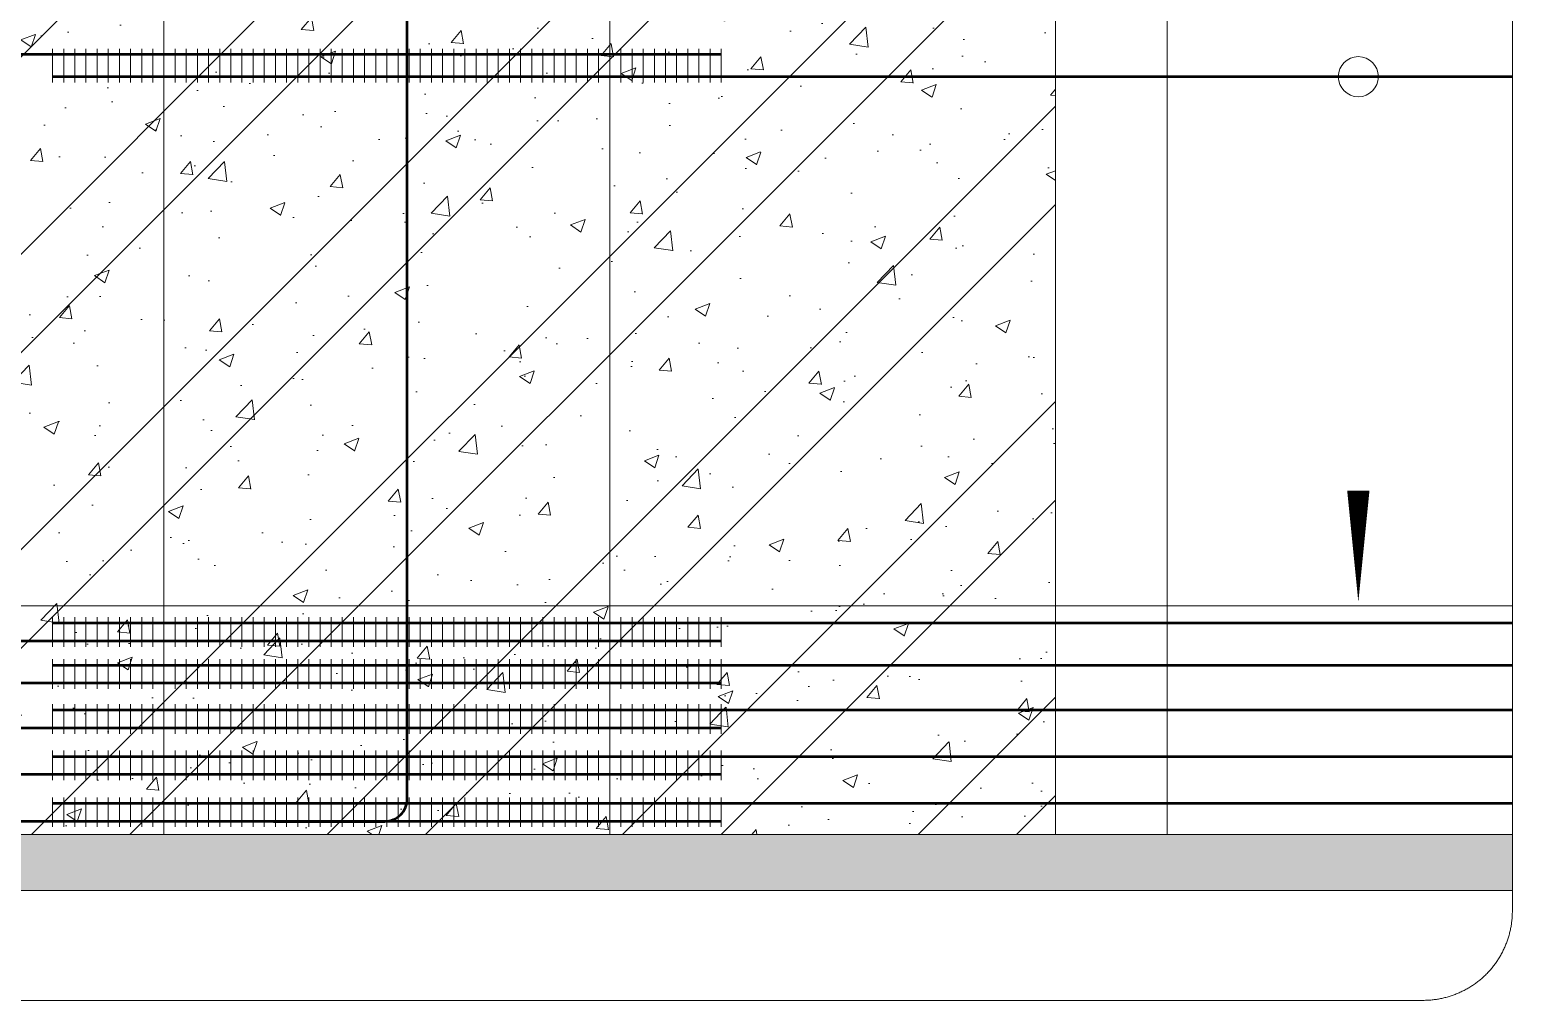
# Model space of a CAD drawing. Header units: millimetres. Extents: x -88960 to 836140, y 175458 to 320791.
# Drawn here: x 171450 to 175213, y 195743 to 198206 of the extents above; entities that cross this region are included whole.
import ezdxf

# ---------------------------------------------------------------- set-up
doc = ezdxf.new("R2010")
doc.units = ezdxf.units.MM
doc.header["$LTSCALE"] = 1000
doc.linetypes.add('HIDDEN', pattern=[0.375, 0.25, -0.125])
for name, color, linetype, lineweight in [('CTHEP', 4, 'CONTINUOUS', 50), ('DBAO', 2, 'CONTINUOUS', 13), ('DGIONG', 4, 'CONTINUOUS', 13), ('DMo', 9, 'HIDDEN', 9), ('DPhu', 1, 'CONTINUOUS', 9), ('HATCH', 253, 'CONTINUOUS', 5)]:
    doc.layers.add(name, color=color, linetype=linetype, lineweight=lineweight)

msp = doc.modelspace()

# ---------------------------------------------------------------- hatches: boundary and pattern name
at = {"layer": 'HATCH'}
h = msp.add_hatch(dxfattribs=at)
h.set_pattern_fill('AR-CONC', color=256, scale=53.037, style=0)
h.set_pattern_definition([(50, (-85627.37, 161097.65), (380.4133, -33.28185), [39.77775, -437.55525]), (355, (-85627.37, 161097.65), (-73.58954, 398.94014), [31.8222, -350.0442]), (100.4514, (-85595.67, 161094.88), (306.824, 365.65805), [33.8059, -371.86474]), (46.1842, (-85627.37, 161203.72), (566.0326, -87.7863), [59.6666, -656.3329]), (96.6356, (-85580.2, 161196.4), (495.7171, 516.6429), [50.7088, -557.797]), (351.1842, (-85627.4, 161203.7), (495.7167, 516.6433), [47.7333, -525.0663]), (21, (-85574.34, 161177.2), (316.5816, -213.53698), [39.77775, -437.55525]), (326, (-85574.34, 161177.2), (129.04715, 384.59783), [31.8222, -350.0442]), (71.4514, (-85547.95, 161159.4), (445.6289, 171.0605), [33.8059, -371.86474]), (37.5, (-85627.37, 161097.65), (6.44922, 176.55691), [0, -345.80124, 0, -355.3479, 0, -351.37012]), (7.5, (-85627.37, 161097.65), (139.52419, 209.18414), [0, -202.60134, 0, -337.84569, 0, -133.91843]), (327.5, (-85745.65, 161097.65), (283.123405, -11.96243), [0, -132.5925, 0, -413.6886, 0, -548.93295]), (317.5, (-85798.68, 161097.65), (309.30445, 53.09268), [0, -172.37025, 0, -274.73166, 0, -389.82195])])
edge = h.paths.add_edge_path(flags=16)
edge.add_arc((172165.5117, 200941.19935), 212.148, 0, 360)
h.paths.add_polyline_path([(174053.96521, 203603.30083), (170659.59721, 203603.30083), (170659.59721, 196163.10115), (174053.96521, 196163.10115)])
h = msp.add_hatch(dxfattribs=at)
h.set_pattern_fill('ANSI32', color=256, scale=1414.32, style=0)
h.set_pattern_definition([(45, (-85627.37, 161097.65), (-375.0282, 375.0282), []), (45, (-85377.35, 161097.65), (-375.0282, 375.0282), [])])
edge = h.paths.add_edge_path(flags=16)
edge.add_arc((172165.5117, 200941.19935), 212.148, 0, 360)
h.paths.add_polyline_path([(174053.96521, 203603.30083), (170659.59721, 203603.30083), (170659.59721, 196163.10115), (174053.96521, 196163.10115)])
h = msp.add_hatch(dxfattribs=at)
h.set_pattern_fill('AR-CONC', color=256, scale=21.2148, style=0)
h.set_pattern_definition([(50, (-85627.37, 177981.67), (152.165313, -13.31274), [15.9111, -175.0221]), (355, (-85627.37, 177981.67), (-29.43582, 159.57606), [12.72888, -140.01768]), (100.4514, (-85614.7, 177980.56), (122.72961, 146.26322), [13.52235, -148.7459]), (46.1842, (-85627.37, 178024.1), (226.41305, -35.11453), [23.86665, -262.53315]), (96.6356, (-85608.5, 178021.17), (198.28682, 206.65716), [20.28353, -223.1188]), (351.1842, (-85627.37, 178024.1), (198.28666, 206.65731), [19.09332, -210.02652]), (21, (-85606.16, 178013.49), (126.63264, -85.41479), [15.9111, -175.0221]), (326, (-85606.16, 178013.49), (51.61886, 153.83913), [12.72888, -140.01768]), (71.4514, (-85595.6, 178006.37), (178.25155, 68.4242), [13.52235, -148.7459]), (37.5, (-85627.373, 177981.665), (2.579689, 70.622765), [0, -138.320496, 0, -142.13916, 0, -140.54805]), (7.5, (-85627.37, 177981.665), (55.809676, 83.673656), [0, -81.040536, 0, -135.138276, 0, -53.56737]), (327.5, (-85674.68, 177981.665), (113.249362, -4.784971), [0, -53.037, 0, -165.47544, 0, -219.57318]), (317.5, (-85695.9, 177981.67), (123.72178, 21.23707), [0, -68.9481, 0, -109.892664, 0, -155.92878])])
h.paths.add_polyline_path([(175213.42475, 196021.66915), (175213.42475, 196163.10115), (169500.13767, 196163.10115), (169500.13767, 196021.66915)])

# ---------------------------------------------------------------- linework, layer by layer
at = {"layer": 'CTHEP'}
for p, q in [((173205.37321, 198143.1813), (169500.13767, 198143.1813)), ((175213.42475, 198086.6085), (171508.18921, 198086.6085)), ((175213.42475, 196699.71506), (171508.18921, 196699.71506)), ((173205.37321, 196654.45682), (169500.13767, 196654.45682)), ((175213.42475, 196592.46392), (171508.18921, 196592.46392)), ((173205.37321, 196547.20568), (169500.13767, 196547.20568)), ((175213.42475, 196478.54409), (171508.18921, 196478.54409)), ((173205.37321, 196433.28585), (169500.13767, 196433.28585)), ((175213.42475, 196360.87267), (171508.18921, 196360.87267)), ((173205.37321, 196315.61443), (169500.13767, 196315.61443)), ((175213.42475, 196242.07447), (171508.18921, 196242.07447)), ((173205.37321, 196196.81623), (169500.13767, 196196.81623))]:
    msp.add_line(p, q, dxfattribs=at)
msp.add_lwpolyline([(172068.7237, 196196.81623), (172351.5877, 196196.81623, 0.4142135624), (172408.1605, 196253.38903), (172408.1605, 203504.08993, 0.4142135624), (172351.5877, 203560.66273), (172068.7237, 203560.66273)], format="xyb", dxfattribs=at)
at = {"layer": 'DBAO', "ltscale": 40}
for p, q in [((171791.05321, 203603.30083), (171791.05321, 196163.10115)), ((172922.81571, 196163.10115), (172922.81571, 203603.30083)), ((174337.13571, 196163.10115), (174337.13571, 203603.30083))]:
    msp.add_line(p, q, dxfattribs=at)
at = {"layer": 'DBAO'}
for p, q in [((169500.13767, 196163.10115), (175213.42475, 196163.10115)), ((169500.13767, 196021.66915), (175213.42475, 196021.66915))]:
    msp.add_line(p, q, dxfattribs=at)
at = {"layer": 'DGIONG'}
for points in [[(174822.5067, 198086.6085, 0, 0, 0), (174822.5067, 199554.70948, 0, 56.5728, 0), (174822.5067, 199271.84548, 56.5728, 56.5728, 0)], [(174822.5067, 198086.6085, 0, 0, 0), (174822.5067, 196753.35578, 0, 56.5728, 0), (174822.5067, 197036.21978, 56.5728, 56.5728, 0)]]:
    msp.add_lwpolyline(points, format="xyseb", dxfattribs=at)
msp.add_lwpolyline([(174873.42222, 198086.6085, 1), (174771.59118, 198086.6085, 1)], format="xyb", close=True, dxfattribs=at)
at = {"layer": 'DMo', "ltscale": 200}
for p, q in [((174053.96521, 196163.10115), (174053.96521, 203603.30083)), ((169500.13767, 196743.68861), (175213.42475, 196743.68861))]:
    msp.add_line(p, q, dxfattribs=at)
at = {"layer": 'DPhu', "linetype": 'HIDDEN', "ltscale": 800}
msp.add_lwpolyline([(169726.42887, 203944.79204), (174987.13355, 203944.79204, -0.4142135624), (175213.42475, 203718.50084), (175213.42475, 195968.82784, -0.4142135624), (174987.13355, 195742.53664), (169726.42887, 195742.53664, -0.4142135624), (169500.13767, 195968.82784), (169500.13767, 203718.50084, -0.4142135624)], format="xyb", close=True, dxfattribs=at)
at = {"layer": 'HATCH'}
for p, q in [((171508.18921, 198072.2568), (171508.18921, 198157.2646)), ((171536.47561, 198072.2568), (171536.47561, 198157.2646)), ((171564.76201, 198072.2568), (171564.76201, 198157.2646)), ((171593.04841, 198072.2568), (171593.04841, 198157.2646)), ((171621.33481, 198072.2568), (171621.33481, 198157.2646)), ((171649.62121, 198072.2568), (171649.62121, 198157.2646)), ((171677.90761, 198072.2568), (171677.90761, 198157.2646)), ((171706.19401, 198072.2568), (171706.19401, 198157.2646)), ((171734.48041, 198072.2568), (171734.48041, 198157.2646)), ((171762.76681, 198072.2568), (171762.76681, 198157.2646)), ((171791.05321, 198072.2568), (171791.05321, 198157.2646)), ((171819.33961, 198072.2568), (171819.33961, 198157.2646)), ((171847.62601, 198072.2568), (171847.62601, 198157.2646)), ((171875.91241, 198072.2568), (171875.91241, 198157.2646)), ((171904.19881, 198072.2568), (171904.19881, 198157.2646)), ((171932.48521, 198072.2568), (171932.48521, 198157.2646)), ((171960.77161, 198072.2568), (171960.77161, 198157.2646)), ((171989.05801, 198072.2568), (171989.05801, 198157.2646)), ((172017.34441, 198072.2568), (172017.34441, 198157.2646)), ((172045.63081, 198072.2568), (172045.63081, 198157.2646)), ((172073.91721, 198072.2568), (172073.91721, 198157.2646)), ((172102.20361, 198072.2568), (172102.20361, 198157.2646)), ((172130.49001, 198072.2568), (172130.49001, 198157.2646)), ((172158.77641, 198072.2568), (172158.77641, 198157.2646)), ((172187.06281, 198072.2568), (172187.06281, 198157.2646)), ((172215.34921, 198072.2568), (172215.34921, 198157.2646)), ((172243.63561, 198072.2568), (172243.63561, 198157.2646)), ((172271.92201, 198072.2568), (172271.92201, 198157.2646)), ((172300.20841, 198072.2568), (172300.20841, 198157.2646)), ((172328.49481, 198072.2568), (172328.49481, 198157.2646)), ((172356.78121, 198072.2568), (172356.78121, 198157.2646)), ((172385.06761, 198072.2568), (172385.06761, 198157.2646)), ((172413.35401, 198072.2568), (172413.35401, 198157.2646)), ((172441.64041, 198072.2568), (172441.64041, 198157.2646)), ((172469.92681, 198072.2568), (172469.92681, 198157.2646)), ((172498.21321, 198072.2568), (172498.21321, 198157.2646)), ((172526.49961, 198072.2568), (172526.49961, 198157.2646)), ((172554.78601, 198072.2568), (172554.78601, 198157.2646)), ((172583.07241, 198072.2568), (172583.07241, 198157.2646)), ((172611.35881, 198072.2568), (172611.35881, 198157.2646)), ((172639.64521, 198072.2568), (172639.64521, 198157.2646)), ((172667.93161, 198072.2568), (172667.93161, 198157.2646)), ((172696.21801, 198072.2568), (172696.21801, 198157.2646)), ((172724.50441, 198072.2568), (172724.50441, 198157.2646)), ((172752.79081, 198072.2568), (172752.79081, 198157.2646)), ((172781.07721, 198072.2568), (172781.07721, 198157.2646)), ((172809.36361, 198072.2568), (172809.36361, 198157.2646)), ((172837.65001, 198072.2568), (172837.65001, 198157.2646)), ((172865.93641, 198072.2568), (172865.93641, 198157.2646)), ((172894.22281, 198072.2568), (172894.22281, 198157.2646)), ((172922.50921, 198072.2568), (172922.50921, 198157.2646)), ((172950.79561, 198072.2568), (172950.79561, 198157.2646)), ((172979.08201, 198072.2568), (172979.08201, 198157.2646)), ((173007.36841, 198072.2568), (173007.36841, 198157.2646)), ((173035.65481, 198072.2568), (173035.65481, 198157.2646)), ((173063.94121, 198072.2568), (173063.94121, 198157.2646)), ((173092.22761, 198072.2568), (173092.22761, 198157.2646)), ((173120.51401, 198072.2568), (173120.51401, 198157.2646)), ((173148.80041, 198072.2568), (173148.80041, 198157.2646)), ((173177.08681, 198072.2568), (173177.08681, 198157.2646)), ((173205.37321, 198072.2568), (173205.37321, 198157.2646)), ((171508.18921, 196715.34695), (171508.18921, 196640.10512)), ((171536.47561, 196715.34695), (171536.47561, 196640.10512)), ((171564.76201, 196715.34695), (171564.76201, 196640.10512)), ((171593.04841, 196715.34695), (171593.04841, 196640.10512)), ((171621.33481, 196715.34695), (171621.33481, 196640.10512)), ((171649.62121, 196715.34695), (171649.62121, 196640.10512)), ((171677.90761, 196715.34695), (171677.90761, 196640.10512)), ((171706.19401, 196715.34695), (171706.19401, 196640.10512)), ((171734.48041, 196715.34695), (171734.48041, 196640.10512)), ((171762.76681, 196715.34695), (171762.76681, 196640.10512)), ((171791.05321, 196715.34695), (171791.05321, 196640.10512)), ((171819.33961, 196715.34695), (171819.33961, 196640.10512)), ((171847.62601, 196715.34695), (171847.62601, 196640.10512)), ((171875.91241, 196715.34695), (171875.91241, 196640.10512)), ((171904.19881, 196715.34695), (171904.19881, 196640.10512)), ((171932.48521, 196715.34695), (171932.48521, 196640.10512)), ((171960.77161, 196715.34695), (171960.77161, 196640.10512)), ((171989.05801, 196715.34695), (171989.05801, 196640.10512)), ((172017.34441, 196715.34695), (172017.34441, 196640.10512)), ((172045.63081, 196715.34695), (172045.63081, 196640.10512)), ((172073.91721, 196715.34695), (172073.91721, 196640.10512)), ((172102.20361, 196715.34695), (172102.20361, 196640.10512)), ((172130.49001, 196715.34695), (172130.49001, 196640.10512)), ((172158.77641, 196715.34695), (172158.77641, 196640.10512)), ((172187.06281, 196715.34695), (172187.06281, 196640.10512)), ((172215.34921, 196715.34695), (172215.34921, 196640.10512)), ((172243.63561, 196715.34695), (172243.63561, 196640.10512)), ((172271.92201, 196715.34695), (172271.92201, 196640.10512)), ((172300.20841, 196715.34695), (172300.20841, 196640.10512)), ((172328.49481, 196715.34695), (172328.49481, 196640.10512)), ((172356.78121, 196715.34695), (172356.78121, 196640.10512)), ((172385.06761, 196715.34695), (172385.06761, 196640.10512)), ((172413.35401, 196715.34695), (172413.35401, 196640.10512)), ((172441.64041, 196715.34695), (172441.64041, 196640.10512)), ((172469.92681, 196715.34695), (172469.92681, 196640.10512)), ((172498.21321, 196715.34695), (172498.21321, 196640.10512)), ((172526.49961, 196715.34695), (172526.49961, 196640.10512)), ((172554.78601, 196715.34695), (172554.78601, 196640.10512)), ((172583.07241, 196715.34695), (172583.07241, 196640.10512)), ((172611.35881, 196715.34695), (172611.35881, 196640.10512)), ((172639.64521, 196715.34695), (172639.64521, 196640.10512)), ((172667.93161, 196715.34695), (172667.93161, 196640.10512)), ((172696.21801, 196715.34695), (172696.21801, 196640.10512)), ((172724.50441, 196715.34695), (172724.50441, 196640.10512)), ((172752.79081, 196715.34695), (172752.79081, 196640.10512)), ((172781.07721, 196715.34695), (172781.07721, 196640.10512)), ((172809.36361, 196715.34695), (172809.36361, 196640.10512)), ((172837.65001, 196715.34695), (172837.65001, 196640.10512)), ((172865.93641, 196715.34695), (172865.93641, 196640.10512)), ((172894.22281, 196715.34695), (172894.22281, 196640.10512)), ((172922.50921, 196715.34695), (172922.50921, 196640.10512)), ((172950.79561, 196715.34695), (172950.79561, 196640.10512)), ((172979.08201, 196715.34695), (172979.08201, 196640.10512)), ((173007.36841, 196715.34695), (173007.36841, 196640.10512)), ((173035.65481, 196715.34695), (173035.65481, 196640.10512)), ((173063.94121, 196715.34695), (173063.94121, 196640.10512)), ((173092.22761, 196715.34695), (173092.22761, 196640.10512)), ((173120.51401, 196715.34695), (173120.51401, 196640.10512)), ((173148.80041, 196715.34695), (173148.80041, 196640.10512)), ((173177.08681, 196715.34695), (173177.08681, 196640.10512)), ((173205.37321, 196715.34695), (173205.37321, 196640.10512)), ((171508.18921, 196608.0958), (171508.18921, 196532.85398)), ((171536.47561, 196608.0958), (171536.47561, 196532.85398)), ((171564.76201, 196608.0958), (171564.76201, 196532.85398)), ((171593.04841, 196608.0958), (171593.04841, 196532.85398)), ((171621.33481, 196608.0958), (171621.33481, 196532.85398)), ((171649.62121, 196608.0958), (171649.62121, 196532.85398)), ((171677.90761, 196608.0958), (171677.90761, 196532.85398)), ((171706.19401, 196608.0958), (171706.19401, 196532.85398)), ((171734.48041, 196608.0958), (171734.48041, 196532.85398)), ((171762.76681, 196608.0958), (171762.76681, 196532.85398)), ((171791.05321, 196608.0958), (171791.05321, 196532.85398)), ((171819.33961, 196608.0958), (171819.33961, 196532.85398)), ((171847.62601, 196608.0958), (171847.62601, 196532.85398)), ((171875.91241, 196608.0958), (171875.91241, 196532.85398)), ((171904.19881, 196608.0958), (171904.19881, 196532.85398)), ((171932.48521, 196608.0958), (171932.48521, 196532.85398)), ((171960.77161, 196608.0958), (171960.77161, 196532.85398)), ((171989.05801, 196608.0958), (171989.05801, 196532.85398)), ((172017.34441, 196608.0958), (172017.34441, 196532.85398)), ((172045.63081, 196608.0958), (172045.63081, 196532.85398)), ((172073.91721, 196608.0958), (172073.91721, 196532.85398)), ((172102.20361, 196608.0958), (172102.20361, 196532.85398)), ((172130.49001, 196608.0958), (172130.49001, 196532.85398)), ((172158.77641, 196608.0958), (172158.77641, 196532.85398)), ((172187.06281, 196608.0958), (172187.06281, 196532.85398)), ((172215.34921, 196608.0958), (172215.34921, 196532.85398)), ((172243.63561, 196608.0958), (172243.63561, 196532.85398)), ((172271.92201, 196608.0958), (172271.92201, 196532.85398)), ((172300.20841, 196608.0958), (172300.20841, 196532.85398)), ((172328.49481, 196608.0958), (172328.49481, 196532.85398)), ((172356.78121, 196608.0958), (172356.78121, 196532.85398)), ((172385.06761, 196608.0958), (172385.06761, 196532.85398)), ((172413.35401, 196608.0958), (172413.35401, 196532.85398)), ((172441.64041, 196608.0958), (172441.64041, 196532.85398)), ((172469.92681, 196608.0958), (172469.92681, 196532.85398)), ((172498.21321, 196608.0958), (172498.21321, 196532.85398)), ((172526.49961, 196608.0958), (172526.49961, 196532.85398)), ((172554.78601, 196608.0958), (172554.78601, 196532.85398)), ((172583.07241, 196608.0958), (172583.07241, 196532.85398)), ((172611.35881, 196608.0958), (172611.35881, 196532.85398)), ((172639.64521, 196608.0958), (172639.64521, 196532.85398)), ((172667.93161, 196608.0958), (172667.93161, 196532.85398)), ((172696.21801, 196608.0958), (172696.21801, 196532.85398)), ((172724.50441, 196608.0958), (172724.50441, 196532.85398)), ((172752.79081, 196608.0958), (172752.79081, 196532.85398)), ((172781.07721, 196608.0958), (172781.07721, 196532.85398)), ((172809.36361, 196608.0958), (172809.36361, 196532.85398)), ((172837.65001, 196608.0958), (172837.65001, 196532.85398)), ((172865.93641, 196608.0958), (172865.93641, 196532.85398)), ((172894.22281, 196608.0958), (172894.22281, 196532.85398)), ((172922.50921, 196608.0958), (172922.50921, 196532.85398)), ((172950.79561, 196608.0958), (172950.79561, 196532.85398)), ((172979.08201, 196608.0958), (172979.08201, 196532.85398)), ((173007.36841, 196608.0958), (173007.36841, 196532.85398)), ((173035.65481, 196608.0958), (173035.65481, 196532.85398)), ((173063.94121, 196608.0958), (173063.94121, 196532.85398)), ((173092.22761, 196608.0958), (173092.22761, 196532.85398)), ((173120.51401, 196608.0958), (173120.51401, 196532.85398)), ((173148.80041, 196608.0958), (173148.80041, 196532.85398)), ((173177.08681, 196608.0958), (173177.08681, 196532.85398)), ((173205.37321, 196608.0958), (173205.37321, 196532.85398)), ((171508.18921, 196494.17597), (171508.18921, 196418.93415)), ((171536.47561, 196494.17597), (171536.47561, 196418.93415)), ((171564.76201, 196494.17597), (171564.76201, 196418.93415)), ((171593.04841, 196494.17597), (171593.04841, 196418.93415)), ((171621.33481, 196494.17597), (171621.33481, 196418.93415)), ((171649.62121, 196494.17597), (171649.62121, 196418.93415)), ((171677.90761, 196494.17597), (171677.90761, 196418.93415)), ((171706.19401, 196494.17597), (171706.19401, 196418.93415)), ((171734.48041, 196494.17597), (171734.48041, 196418.93415)), ((171762.76681, 196494.17597), (171762.76681, 196418.93415)), ((171791.05321, 196494.17597), (171791.05321, 196418.93415)), ((171819.33961, 196494.17597), (171819.33961, 196418.93415)), ((171847.62601, 196494.17597), (171847.62601, 196418.93415)), ((171875.91241, 196494.17597), (171875.91241, 196418.93415)), ((171904.19881, 196494.17597), (171904.19881, 196418.93415)), ((171932.48521, 196494.17597), (171932.48521, 196418.93415)), ((171960.77161, 196494.17597), (171960.77161, 196418.93415)), ((171989.05801, 196494.17597), (171989.05801, 196418.93415)), ((172017.34441, 196494.17597), (172017.34441, 196418.93415)), ((172045.63081, 196494.17597), (172045.63081, 196418.93415)), ((172073.91721, 196494.17597), (172073.91721, 196418.93415)), ((172102.20361, 196494.17597), (172102.20361, 196418.93415)), ((172130.49001, 196494.17597), (172130.49001, 196418.93415)), ((172158.77641, 196494.17597), (172158.77641, 196418.93415)), ((172187.06281, 196494.17597), (172187.06281, 196418.93415)), ((172215.34921, 196494.17597), (172215.34921, 196418.93415)), ((172243.63561, 196494.17597), (172243.63561, 196418.93415)), ((172271.92201, 196494.17597), (172271.92201, 196418.93415)), ((172300.20841, 196494.17597), (172300.20841, 196418.93415)), ((172328.49481, 196494.17597), (172328.49481, 196418.93415)), ((172356.78121, 196494.17597), (172356.78121, 196418.93415)), ((172385.06761, 196494.17597), (172385.06761, 196418.93415)), ((172413.35401, 196494.17597), (172413.35401, 196418.93415)), ((172441.64041, 196494.17597), (172441.64041, 196418.93415)), ((172469.92681, 196494.17597), (172469.92681, 196418.93415)), ((172498.21321, 196494.17597), (172498.21321, 196418.93415)), ((172526.49961, 196494.17597), (172526.49961, 196418.93415)), ((172554.78601, 196494.17597), (172554.78601, 196418.93415)), ((172583.07241, 196494.17597), (172583.07241, 196418.93415)), ((172611.35881, 196494.17597), (172611.35881, 196418.93415)), ((172639.64521, 196494.17597), (172639.64521, 196418.93415)), ((172667.93161, 196494.17597), (172667.93161, 196418.93415)), ((172696.21801, 196494.17597), (172696.21801, 196418.93415)), ((172724.50441, 196494.17597), (172724.50441, 196418.93415)), ((172752.79081, 196494.17597), (172752.79081, 196418.93415)), ((172781.07721, 196494.17597), (172781.07721, 196418.93415)), ((172809.36361, 196494.17597), (172809.36361, 196418.93415)), ((172837.65001, 196494.17597), (172837.65001, 196418.93415)), ((172865.93641, 196494.17597), (172865.93641, 196418.93415)), ((172894.22281, 196494.17597), (172894.22281, 196418.93415)), ((172922.50921, 196494.17597), (172922.50921, 196418.93415)), ((172950.79561, 196494.17597), (172950.79561, 196418.93415)), ((172979.08201, 196494.17597), (172979.08201, 196418.93415)), ((173007.36841, 196494.17597), (173007.36841, 196418.93415)), ((173035.65481, 196494.17597), (173035.65481, 196418.93415)), ((173063.94121, 196494.17597), (173063.94121, 196418.93415)), ((173092.22761, 196494.17597), (173092.22761, 196418.93415)), ((173120.51401, 196494.17597), (173120.51401, 196418.93415)), ((173148.80041, 196494.17597), (173148.80041, 196418.93415)), ((173177.08681, 196494.17597), (173177.08681, 196418.93415)), ((173205.37321, 196494.17597), (173205.37321, 196418.93415)), ((171508.18921, 196376.50455), (171508.18921, 196301.26273)), ((171536.47561, 196376.50455), (171536.47561, 196301.26273)), ((171564.76201, 196376.50455), (171564.76201, 196301.26273)), ((171593.04841, 196376.50455), (171593.04841, 196301.26273)), ((171621.33481, 196376.50455), (171621.33481, 196301.26273)), ((171649.62121, 196376.50455), (171649.62121, 196301.26273)), ((171677.90761, 196376.50455), (171677.90761, 196301.26273)), ((171706.19401, 196376.50455), (171706.19401, 196301.26273)), ((171734.48041, 196376.50455), (171734.48041, 196301.26273)), ((171762.76681, 196376.50455), (171762.76681, 196301.26273)), ((171791.05321, 196376.50455), (171791.05321, 196301.26273)), ((171819.33961, 196376.50455), (171819.33961, 196301.26273)), ((171847.62601, 196376.50455), (171847.62601, 196301.26273)), ((171875.91241, 196376.50455), (171875.91241, 196301.26273)), ((171904.19881, 196376.50455), (171904.19881, 196301.26273)), ((171932.48521, 196376.50455), (171932.48521, 196301.26273)), ((171960.77161, 196376.50455), (171960.77161, 196301.26273)), ((171989.05801, 196376.50455), (171989.05801, 196301.26273)), ((172017.34441, 196376.50455), (172017.34441, 196301.26273)), ((172045.63081, 196376.50455), (172045.63081, 196301.26273)), ((172073.91721, 196376.50455), (172073.91721, 196301.26273)), ((172102.20361, 196376.50455), (172102.20361, 196301.26273)), ((172130.49001, 196376.50455), (172130.49001, 196301.26273)), ((172158.77641, 196376.50455), (172158.77641, 196301.26273)), ((172187.06281, 196376.50455), (172187.06281, 196301.26273)), ((172215.34921, 196376.50455), (172215.34921, 196301.26273)), ((172243.63561, 196376.50455), (172243.63561, 196301.26273)), ((172271.92201, 196376.50455), (172271.92201, 196301.26273)), ((172300.20841, 196376.50455), (172300.20841, 196301.26273)), ((172328.49481, 196376.50455), (172328.49481, 196301.26273)), ((172356.78121, 196376.50455), (172356.78121, 196301.26273)), ((172385.06761, 196376.50455), (172385.06761, 196301.26273)), ((172413.35401, 196376.50455), (172413.35401, 196301.26273)), ((172441.64041, 196376.50455), (172441.64041, 196301.26273)), ((172469.92681, 196376.50455), (172469.92681, 196301.26273)), ((172498.21321, 196376.50455), (172498.21321, 196301.26273)), ((172526.49961, 196376.50455), (172526.49961, 196301.26273)), ((172554.78601, 196376.50455), (172554.78601, 196301.26273)), ((172583.07241, 196376.50455), (172583.07241, 196301.26273)), ((172611.35881, 196376.50455), (172611.35881, 196301.26273)), ((172639.64521, 196376.50455), (172639.64521, 196301.26273)), ((172667.93161, 196376.50455), (172667.93161, 196301.26273)), ((172696.21801, 196376.50455), (172696.21801, 196301.26273)), ((172724.50441, 196376.50455), (172724.50441, 196301.26273)), ((172752.79081, 196376.50455), (172752.79081, 196301.26273)), ((172781.07721, 196376.50455), (172781.07721, 196301.26273)), ((172809.36361, 196376.50455), (172809.36361, 196301.26273)), ((172837.65001, 196376.50455), (172837.65001, 196301.26273)), ((172865.93641, 196376.50455), (172865.93641, 196301.26273)), ((172894.22281, 196376.50455), (172894.22281, 196301.26273)), ((172922.50921, 196376.50455), (172922.50921, 196301.26273)), ((172950.79561, 196376.50455), (172950.79561, 196301.26273)), ((172979.08201, 196376.50455), (172979.08201, 196301.26273)), ((173007.36841, 196376.50455), (173007.36841, 196301.26273)), ((173035.65481, 196376.50455), (173035.65481, 196301.26273)), ((173063.94121, 196376.50455), (173063.94121, 196301.26273)), ((173092.22761, 196376.50455), (173092.22761, 196301.26273)), ((173120.51401, 196376.50455), (173120.51401, 196301.26273)), ((173148.80041, 196376.50455), (173148.80041, 196301.26273)), ((173177.08681, 196376.50455), (173177.08681, 196301.26273)), ((173205.37321, 196376.50455), (173205.37321, 196301.26273)), ((171508.18921, 196257.70635), (171508.18921, 196182.46452)), ((171536.47561, 196257.70635), (171536.47561, 196182.46452)), ((171564.76201, 196257.70635), (171564.76201, 196182.46452)), ((171593.04841, 196257.70635), (171593.04841, 196182.46452)), ((171621.33481, 196257.70635), (171621.33481, 196182.46452)), ((171649.62121, 196257.70635), (171649.62121, 196182.46452)), ((171677.90761, 196257.70635), (171677.90761, 196182.46452)), ((171706.19401, 196257.70635), (171706.19401, 196182.46452)), ((171734.48041, 196257.70635), (171734.48041, 196182.46452)), ((171762.76681, 196257.70635), (171762.76681, 196182.46452)), ((171791.05321, 196257.70635), (171791.05321, 196182.46452)), ((171819.33961, 196257.70635), (171819.33961, 196182.46452)), ((171847.62601, 196257.70635), (171847.62601, 196182.46452)), ((171875.91241, 196257.70635), (171875.91241, 196182.46452)), ((171904.19881, 196257.70635), (171904.19881, 196182.46452)), ((171932.48521, 196257.70635), (171932.48521, 196182.46452)), ((171960.77161, 196257.70635), (171960.77161, 196182.46452)), ((171989.05801, 196257.70635), (171989.05801, 196182.46452)), ((172017.34441, 196257.70635), (172017.34441, 196182.46452)), ((172045.63081, 196257.70635), (172045.63081, 196182.46452)), ((172073.91721, 196257.70635), (172073.91721, 196182.46452)), ((172102.20361, 196257.70635), (172102.20361, 196182.46452)), ((172130.49001, 196257.70635), (172130.49001, 196182.46452)), ((172158.77641, 196257.70635), (172158.77641, 196182.46452)), ((172187.06281, 196257.70635), (172187.06281, 196182.46452)), ((172215.34921, 196257.70635), (172215.34921, 196182.46452)), ((172243.63561, 196257.70635), (172243.63561, 196182.46452)), ((172271.92201, 196257.70635), (172271.92201, 196182.46452)), ((172300.20841, 196257.70635), (172300.20841, 196182.46452)), ((172328.49481, 196257.70635), (172328.49481, 196182.46452)), ((172356.78121, 196257.70635), (172356.78121, 196182.46452)), ((172385.06761, 196257.70635), (172385.06761, 196182.46452)), ((172413.35401, 196257.70635), (172413.35401, 196182.46452)), ((172441.64041, 196257.70635), (172441.64041, 196182.46452)), ((172469.92681, 196257.70635), (172469.92681, 196182.46452)), ((172498.21321, 196257.70635), (172498.21321, 196182.46452)), ((172526.49961, 196257.70635), (172526.49961, 196182.46452)), ((172554.78601, 196257.70635), (172554.78601, 196182.46452)), ((172583.07241, 196257.70635), (172583.07241, 196182.46452)), ((172611.35881, 196257.70635), (172611.35881, 196182.46452)), ((172639.64521, 196257.70635), (172639.64521, 196182.46452)), ((172667.93161, 196257.70635), (172667.93161, 196182.46452)), ((172696.21801, 196257.70635), (172696.21801, 196182.46452)), ((172724.50441, 196257.70635), (172724.50441, 196182.46452)), ((172752.79081, 196257.70635), (172752.79081, 196182.46452)), ((172781.07721, 196257.70635), (172781.07721, 196182.46452)), ((172809.36361, 196257.70635), (172809.36361, 196182.46452)), ((172837.65001, 196257.70635), (172837.65001, 196182.46452)), ((172865.93641, 196257.70635), (172865.93641, 196182.46452)), ((172894.22281, 196257.70635), (172894.22281, 196182.46452)), ((172922.50921, 196257.70635), (172922.50921, 196182.46452)), ((172950.79561, 196257.70635), (172950.79561, 196182.46452)), ((172979.08201, 196257.70635), (172979.08201, 196182.46452)), ((173007.36841, 196257.70635), (173007.36841, 196182.46452)), ((173035.65481, 196257.70635), (173035.65481, 196182.46452)), ((173063.94121, 196257.70635), (173063.94121, 196182.46452)), ((173092.22761, 196257.70635), (173092.22761, 196182.46452)), ((173120.51401, 196257.70635), (173120.51401, 196182.46452)), ((173148.80041, 196257.70635), (173148.80041, 196182.46452)), ((173177.08681, 196257.70635), (173177.08681, 196182.46452)), ((173205.37321, 196257.70635), (173205.37321, 196182.46452))]:
    msp.add_line(p, q, dxfattribs=at)

doc.saveas('drawing.dxf')
